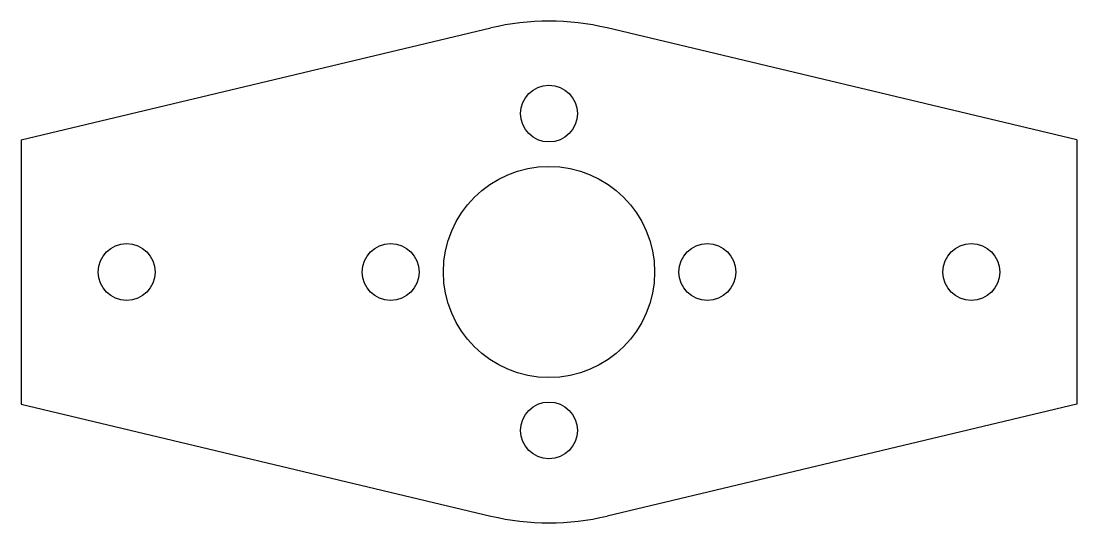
# Model space of a CAD drawing. Header units: millimetres. Extents: x -65.4 to 14.6, y -293.7 to -255.7.
import ezdxf

# ---------------------------------------------------------------- set-up
doc = ezdxf.new("R2010")
doc.units = ezdxf.units.MM

msp = doc.modelspace()

# ---------------------------------------------------------------- linework, layer by layer
at = {"color": 7, "linetype": 'Continuous', "lineweight": 25}
for p, q in [((-65.366, -264.742), (-29.77, -256.259)), ((14.634, -264.742), (-20.961, -256.259)), ((-65.366, -264.742), (-65.366, -284.742)), ((14.634, -264.742), (14.634, -284.742)), ((-65.366, -284.742), (-29.77, -293.224)), ((14.634, -284.742), (-20.961, -293.224))]:
    msp.add_line(p, q, dxfattribs=at)
for centre, radius in [((-25.366, -262.742), 2.15), ((-25.366, -274.742), 8), ((-57.366, -274.742), 2.15), ((-37.366, -274.742), 2.15), ((-13.366, -274.742), 2.15), ((6.634, -274.742), 2.15), ((-25.366, -286.742), 2.15)]:
    msp.add_circle(centre, radius, dxfattribs=at)
for start, end in [(76.59636, 103.40364), (256.59636, 283.40364)]:
    msp.add_arc((-25.366, -274.742), 19, start, end, dxfattribs=at)

doc.saveas('drawing.dxf')
